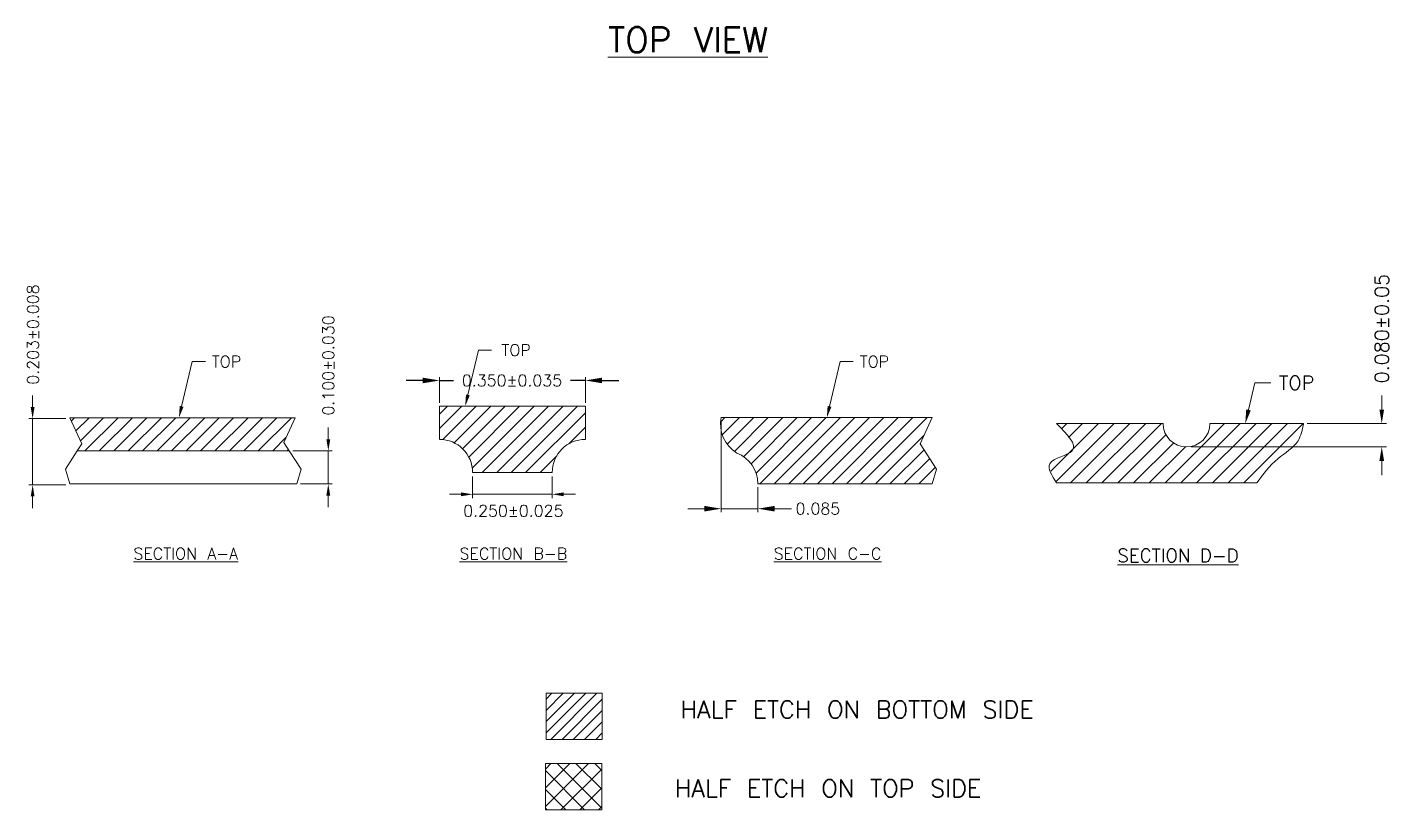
# Model space of a CAD drawing. Header units: millimetres. Extents: x -4 to 4.3, y -8 to 3.8.
# Drawn here: x -3.82 to 4.33, y -8.02 to -3.33 of the extents above; entities that cross this region are included whole.
import ezdxf
from ezdxf.enums import TextEntityAlignment as Align

# ---------------------------------------------------------------- set-up
doc = ezdxf.new("R2010")
doc.units = ezdxf.units.MM
doc.layers.get('Defpoints').update_dxf_attribs({"lineweight": 18})
doc.layers.add('1', color=7, linetype='Continuous', lineweight=18)
doc.layers.add('ETCH', color=4, linetype='Continuous', lineweight=15)
doc.layers.add('HALF ETCH ON TOP SIDE', color=6, linetype='Continuous')
doc.layers.add('标注', color=4, linetype='Continuous')
doc.styles.add('SIMPLEX', font='simplex.shx', dxfattribs={"bigfont": 'gbcbig.shx'})
doc.styles.get("Standard").update_dxf_attribs({"font": 'txt', "bigfont": 'gbcbig.shx'})
doc.dimstyles.get("Standard").update_dxf_attribs({"dimscale": 0.12, "dimtxt": 1, "dimasz": 1, "dimexe": 0.3, "dimexo": 0.3, "dimgap": 0.3, "dimtad": 0, "dimdec": 3, "dimzin": 0, "dimdsep": 46, "dimtxsty": 'SIMPLEX', "dimcen": 0.5, "dimdle": 2, "dimclrd": 256, "dimclre": 256, "dimclrt": 256, "dimadec": 0, "dimazin": 0, "dimtfac": 1, "dimtdec": 3, "dimtofl": 0, "dimtmove": 0, "dimatfit": 0, "dimfxl": 1, "dimtolj": 1, "dimtzin": 0, "dimarcsym": 0})
doc.dimstyles.new('tapp', dxfattribs={"dimtxt": 1.15, "dimasz": 1.75, "dimexe": 0.5, "dimexo": 0.5, "dimgap": 0.2, "dimtad": 0, "dimdec": 3, "dimzin": 0, "dimdsep": 46, "dimtxsty": 'SIMPLEX', "dimcen": 0, "dimdle": 3.5, "dimclrd": 256, "dimclre": 256, "dimclrt": 256, "dimazin": 0, "dimtfac": 0.6, "dimtdec": 3, "dimtofl": 0, "dimtmove": 0, "dimatfit": 3, "dimfxl": 1, "dimtolj": 1, "dimtzin": 0, "dimarcsym": 0})
pattern_1 = [(45, (-2071.984885, -803.957894), (-0.0432174826, 0.0432174826), [])]

# ---------------------------------------------------------------- blocks, each defined once
blk = doc.blocks.new('*D0')
at = {"layer": 'Defpoints', "color": 0, "transparency": 16777216}
for p in [(2316.3314, 724.7848), (2316.5511, 724.3881), (2316.5511, 724.24)]:
    blk.add_point(p, dxfattribs=at)
at = {"layer": '标注', "lineweight": 5, "transparency": 16777216}
for p, q in [((2316.3314, 724.7648), (2316.3314, 724.22)), ((2316.5511, 724.3681), (2316.5511, 724.22)), ((2316.2314, 724.24), (2316.1314, 724.24)), ((2316.3314, 724.24), (2316.5511, 724.24)), ((2316.6511, 724.24), (2316.7511, 724.24))]:
    blk.add_line(p, q, dxfattribs=at)
at = {"layer": '标注', "transparency": 16777216}
for points in [[(2316.2314, 724.2233), (2316.2314, 724.2567), (2316.3314, 724.24)], [(2316.6511, 724.2567), (2316.6511, 724.2233), (2316.5511, 724.24)]]:
    blk.add_solid(points, dxfattribs=at)
at = {"layer": '标注', "lineweight": 13, "transparency": 16777216, "insert": (2316.9097, 724.24), "char_height": 0.0693, "attachment_point": 5, "style": 'SIMPLEX'}
blk.add_mtext('\\A1;0.085', dxfattribs=at)
blk = doc.blocks.new('*D1')
at = {"layer": 'Defpoints', "color": 0, "transparency": 16777216}
for p in [(2315.519, 725.0073), (2314.6463, 724.8534), (2315.519, 724.8534)]:
    blk.add_point(p, dxfattribs=at)
at = {"layer": '标注', "linetype": 'Continuous', "lineweight": 5, "transparency": 16777216}
for p, q in [((2314.6463, 724.8734), (2314.6463, 725.0273)), ((2315.519, 724.8734), (2315.519, 725.0273))]:
    blk.add_line(p, q, dxfattribs=at)
at = {"layer": '标注', "linetype": 'Continuous', "lineweight": -2, "transparency": 16777216}
for p, q in [((2314.5463, 725.0073), (2314.4463, 725.0073)), ((2314.6463, 725.0073), (2314.7299, 725.0073)), ((2315.519, 725.0073), (2315.4305, 725.0073)), ((2315.619, 725.0073), (2315.719, 725.0073))]:
    blk.add_line(p, q, dxfattribs=at)
at = {"layer": '标注', "transparency": 16777216}
for points in [[(2314.5463, 724.9907), (2314.5463, 725.024), (2314.6463, 725.0073)], [(2315.619, 725.024), (2315.619, 724.9907), (2315.519, 725.0073)]]:
    blk.add_solid(points, dxfattribs=at)
at = {"layer": '标注', "lineweight": 5, "transparency": 16777216, "insert": (2315.0802, 725.0073), "char_height": 0.0693, "attachment_point": 5}
blk.add_mtext('\\A1;0.350%%p0.035', dxfattribs=at)

msp = doc.modelspace()

# ---------------------------------------------------------------- hatches: boundary and pattern name
at = {"layer": 'ETCH', "lineweight": 13}
h = msp.add_hatch(dxfattribs=at)
h.set_pattern_fill('ANSI31', color=256, scale=0.01925)
h.set_pattern_definition(pattern_1)
h.paths.add_polyline_path([(-1.3531, -5.6014), (-1.3531, -5.7997, -0.414214), (-1.1547, -5.9981), (-0.6787, -5.9981, -0.414214), (-0.4804, -5.7997), (-0.4804, -5.6014)])
h = msp.add_hatch(dxfattribs=at)
h.set_pattern_fill('ANSI31', color=256, scale=0.01925)
h.set_pattern_definition(pattern_1)
h.paths.add_polyline_path([(-2.2164, -5.6702), (-3.5649, -5.6702), (-3.4924, -5.8269), (-3.5194, -5.8685), (-2.2525, -5.8685), (-2.285, -5.8185)])
h = msp.add_hatch(dxfattribs=at)
h.set_pattern_fill('ANSI31', color=256, scale=0.01925)
h.set_pattern_definition(pattern_1)
h.paths.add_polyline_path([(1.5949, -5.67), (0.3315, -5.67, 0.314439), (0.4256, -5.8819, -0.308764), (0.5517, -6.0666), (1.5947, -6.0666), (1.6207, -5.9782), (1.5224, -5.8267)])
h = msp.add_hatch(dxfattribs=at)
h.set_pattern_fill('ANSI31', color=4, scale=0.021)
h.set_pattern_definition([(45, (-1655.572844, -946.487775), (-0.0471463446, 0.0471463446), [])])
edge = h.paths.add_edge_path()
edge.add_spline(control_points=[(2.3387, -6.061), (2.3056, -5.9995), (2.2463, -5.8893), (2.4787, -5.8513), (2.3882, -5.757), (2.3387, -5.7054)], knot_values=[0, 0, 0, 0, 0.230657, 0.413512, 0.634042, 0.634042, 0.634042, 0.634042], degree=3, periodic=0)
edge.add_line((2.3387, -5.7054), (2.9753, -5.7054))
edge.add_arc((3.1153, -5.7054), 0.14, 180, 360)
edge.add_line((3.2553, -5.7054), (3.8153, -5.7054))
edge.add_arc((8.2458, -9.482), 5.8217, 139.55528, 144.01082)
edge.add_line((3.5353, -6.061), (2.3387, -6.061))
edge = h.paths.add_edge_path(flags=16)
edge.add_line((3.7927, -5.7217), (3.809, -5.7054))
h = msp.add_hatch(dxfattribs=at)
h.set_pattern_fill('ANSI31', color=4, scale=0.015, style=0)
h.set_pattern_definition([(45, (-928.13623, -363.361313), (-0.0336759605, 0.0336759605), [])])
h.paths.add_polyline_path([(-0.3791, -7.3191), (-0.7154, -7.3191), (-0.7154, -7.5957), (-0.3791, -7.5957)])
at = {"layer": 'HALF ETCH ON TOP SIDE', "lineweight": 13}
h = msp.add_hatch(dxfattribs=at)
h.set_pattern_fill('ANSI37', color=6, scale=0.025, style=0)
h.set_pattern_definition([(45, (-928.83337, -363.62015), (-0.056126601, 0.056126601), []), (135, (-928.83337, -363.62015), (-0.056126601, -0.056126601), [])])
h.paths.add_polyline_path([(-0.3828, -7.74), (-0.719, -7.74), (-0.719, -8.0166), (-0.3828, -8.0166)])

# ---------------------------------------------------------------- linework, layer by layer
at = {"lineweight": 13, "ltscale": 0.1}
for p, q in [((2.3387, -5.7054, -0.0291), (2.9753, -5.7054, -0.0291)), ((3.2553, -5.7054, -0.0291), (3.8153, -5.7054, -0.0291)), ((2.3387, -6.061, -0.0291), (3.5353, -6.061, -0.0291))]:
    msp.add_line(p, q, dxfattribs=at)
msp.add_arc((3.1153, -5.7054, -0.0291), 0.14, 180, 0, dxfattribs=at)
msp.add_open_spline([(3.8153, -5.7054, -0.0291), (3.8079, -5.742, -0.0291), (3.7896, -5.8335, -0.0291), (3.6439, -5.9145, -0.0291), (3.5737, -6.009, -0.0291), (3.5356, -6.0604, -0.0291)], degree=3, knots=[0, 0, 0, 0, 0.1079231, 0.2692956, 0.461525, 0.461525, 0.461525, 0.461525], dxfattribs=at)
at = {"layer": '1', "lineweight": 0, "ltscale": 0.1}
msp.add_open_spline([(2.3387, -5.7054, -0.0291), (2.401, -5.7685, -0.0291), (2.5148, -5.8838, -0.0291), (2.2467, -5.9186, -0.0291), (2.3105, -6.0174, -0.0291), (2.3387, -6.061, -0.0291)], degree=3, knots=[0, 0, 0, 0, 0.1874504, 0.3428772, 0.4654447, 0.4654447, 0.4654447, 0.4654447], dxfattribs=at)
at = {"layer": '标注', "lineweight": 13}
for p, q in [((-1.1832, -5.534, -0.0008), (-1.1196, -5.266, -0.0008)), ((-1.1196, -5.266, -0.0008), (-1.041, -5.266, -0.0008)), ((-2.8956, -5.6027, -0.0008), (-2.8319, -5.3348, -0.0008)), ((-2.8319, -5.3348, -0.0008), (-2.7533, -5.3348, -0.0008)), ((0.98, -5.6025, -0.0008), (1.0437, -5.3346, -0.0008)), ((1.0437, -5.3346, -0.0008), (1.1223, -5.3346, -0.0008)), ((-3.7868, -5.6068, 0.0103), (-3.7868, -5.5375, 0.0103)), ((3.4864, -5.6237, -0.0291), (3.5249, -5.4613, -0.0291)), ((3.5249, -5.4613, -0.0291), (3.6202, -5.4613, -0.0291)), ((4.2833, -5.6214, -0.0291), (4.2833, -5.5374, -0.0291)), ((-3.5876, -5.6761, 0.0103), (-3.8099, -5.6761, 0.0103)), ((-3.7868, -6.0724, 0.0103), (-3.7868, -5.6761, 0.0103)), ((-2.0182, -5.7992, 0.0103), (-2.0182, -5.7299, 0.0103)), ((3.837, -5.7054, -0.0291), (4.3113, -5.7054, -0.0291)), ((3.1433, -5.8454, -0.0291), (4.3113, -5.8454, -0.0291)), ((-2.2294, -5.8685, 0.0103), (-1.9951, -5.8685, 0.0103)), ((-2.0182, -6.0669, 0.0103), (-2.0182, -5.8685, 0.0103)), ((4.2833, -5.9294, -0.0291), (4.2833, -6.0134, -0.0291)), ((-1.1547, -6.0212, 0.0103), (-1.1547, -6.1519, 0.0103)), ((-0.6787, -6.0212, 0.0103), (-0.6787, -6.1519, 0.0103)), ((-3.5876, -6.0724, 0.0103), (-3.8099, -6.0724, 0.0103)), ((-2.1839, -6.0669, 0.0103), (-1.9951, -6.0669, 0.0103)), ((-3.7868, -6.1417, 0.0103), (-3.7868, -6.211, 0.0103)), ((-2.0182, -6.1362, 0.0103), (-2.0182, -6.2055, 0.0103)), ((-1.224, -6.1288, 0.0103), (-1.2933, -6.1288, 0.0103)), ((-1.1547, -6.1288, 0.0103), (-0.6787, -6.1288, 0.0103)), ((-0.6094, -6.1288, 0.0103), (-0.5401, -6.1288, 0.0103))]:
    msp.add_line(p, q, dxfattribs=at)
at = {"layer": '标注', "color": 7, "lineweight": 13}
for p, q in [((-1.3531, -5.7997, -0.0008), (-1.3531, -5.6014, -0.0008)), ((-0.4804, -5.6014, -0.0008), (-1.3531, -5.6014, -0.0008)), ((-0.4804, -5.7997, -0.0008), (-0.4804, -5.6014, -0.0008)), ((-3.5649, -5.6702, -0.0008), (-2.2164, -5.6702, -0.0008)), ((-3.5649, -5.6702, -0.0008), (-3.4924, -5.8269, -0.0008)), ((-2.2164, -5.6702, -0.0008), (-2.285, -5.8185, -0.0008)), ((0.332, -5.67, -0.0008), (1.5949, -5.67, -0.0008)), ((1.5949, -5.67, -0.0008), (1.5224, -5.8267, -0.0008)), ((-3.4924, -5.8269, -0.0008), (-3.5194, -5.8685, -0.0008)), ((-2.285, -5.8185, -0.0008), (-2.2525, -5.8685, -0.0008)), ((1.5224, -5.8267, -0.0008), (1.6207, -5.9782, -0.0008)), ((-3.5194, -5.8685, -0.0008), (-3.5907, -5.9785, -0.0008)), ((-2.2525, -5.8685, -0.0008), (-3.5194, -5.8685, -0.0008)), ((-2.2525, -5.8685, -0.0008), (-2.1811, -5.9785, -0.0008)), ((-3.5907, -5.9785, -0.0008), (-3.5647, -6.0669, -0.0008)), ((-2.1811, -5.9785, -0.0008), (-2.2072, -6.0669, -0.0008)), ((-1.1547, -5.9981, -0.0008), (-0.6787, -5.9981, -0.0008)), ((1.6207, -5.9782, -0.0008), (1.5947, -6.0666, -0.0008)), ((-3.5647, -6.0669, -0.0008), (-2.207, -6.0669, -0.0008)), ((1.5949, -6.0666, -0.0008), (0.5517, -6.0666, -0.0008)), ((-0.7154, -7.3191, -0.0291), (-0.7154, -7.5957, -0.0291)), ((-0.3791, -7.3191, -0.0291), (-0.7154, -7.3191, -0.0291)), ((-0.3791, -7.5957, -0.0291), (-0.3791, -7.3191, -0.0291)), ((-0.7154, -7.5957, -0.0291), (-0.3791, -7.5957, -0.0291)), ((-0.719, -7.74, -0.0291), (-0.719, -8.0166, -0.0291)), ((-0.3828, -7.74, -0.0291), (-0.719, -7.74, -0.0291)), ((-0.3828, -8.0166, -0.0291), (-0.3828, -7.74, -0.0291)), ((-0.719, -8.0166, -0.0291), (-0.3828, -8.0166, -0.0291))]:
    msp.add_line(p, q, dxfattribs=at)
for centre, radius, start, end in [((0.5304, -5.7085, -0.0008), 0.2026, 168.33, 238.85486), ((-1.3531, -5.9981, -0.0008), 0.1983, 0, 90), ((-0.4804, -5.9981, -0.0008), 0.1983, 90, 180), ((0.3534, -6.0666, -0.0008), 0.1983, 0, 68.6352)]:
    msp.add_arc(centre, radius, start, end, dxfattribs=at)
at = {"layer": '标注', "lineweight": 13}
for points in [[(-1.172, -5.5367, -0.0008), (-1.1993, -5.6014, -0.0008), (-1.1945, -5.5313, -0.0008)], [(-3.7984, -5.6068, 0.0103), (-3.7753, -5.6068, 0.0103), (-3.7868, -5.6761, 0.0103)], [(-2.8843, -5.6054, -0.0008), (-2.9116, -5.6702, -0.0008), (-2.9068, -5.6001, -0.0008)], [(0.9913, -5.6052, -0.0008), (0.964, -5.67, -0.0008), (0.9688, -5.5999, -0.0008)], [(3.5, -5.6269, -0.0291), (3.467, -5.7054, -0.0291), (3.4727, -5.6205, -0.0291)], [(4.2693, -5.6214, -0.0291), (4.2973, -5.6214, -0.0291), (4.2833, -5.7054, -0.0291)], [(-2.0298, -5.7992, 0.0103), (-2.0067, -5.7992, 0.0103), (-2.0182, -5.8685, 0.0103)], [(4.2693, -5.9294, -0.0291), (4.2973, -5.9294, -0.0291), (4.2833, -5.8454, -0.0291)], [(-3.7984, -6.1417, 0.0103), (-3.7753, -6.1417, 0.0103), (-3.7868, -6.0724, 0.0103)], [(-2.0298, -6.1362, 0.0103), (-2.0067, -6.1362, 0.0103), (-2.0182, -6.0669, 0.0103)], [(-1.224, -6.1172, 0.0103), (-1.224, -6.1403, 0.0103), (-1.1547, -6.1288, 0.0103)], [(-0.6094, -6.1172, 0.0103), (-0.6094, -6.1403, 0.0103), (-0.6787, -6.1288, 0.0103)]]:
    msp.add_solid(points, dxfattribs=at)

# ---------------------------------------------------------------- texts
for s, p in [('HALF ETCH ON BOTTOM SIDE', (2.2009, -7.4163, -0.0291)), ('HALF ETCH ON TOP SIDE', (1.8876, -7.8882, -0.0684))]:
    msp.add_text(s, height=0.105, dxfattribs=at).set_placement(p, align=Align.MIDDLE_RIGHT)
at = {"layer": '标注', "lineweight": 13, "attachment_point": 5}
for s, insert, char_height in [('{\\LTOP VIEW}', (0.1329, -3.4086, 0.046), 0.15), ('\\A1;TOP', (-0.8946, -5.266, -0.0008), 0.0693), ('\\A1;TOP', (-2.627, -5.3348, -0.0008), 0.0693), ('\\A1;TOP', (1.2486, -5.3346, -0.0008), 0.0693), ('\\A1;TOP', (3.7734, -5.4613, -0.0291), 0.084), ('\\A1;0.250%%P0.025', (-0.9112, -6.2279, 0.0103), 0.0693), ('\\A1;{\\LSECTION A-A}', (-2.8706, -6.4837, 0.0103), 0.0693), ('\\A1;{\\LSECTION B-B}', (-0.9112, -6.4837, 0.0103), 0.0693), ('\\A1;{\\LSECTION C-C}', (0.9683, -6.4837, 0.0103), 0.0693)]:
    msp.add_mtext(s, dxfattribs=dict(at, insert=insert, char_height=char_height))
at = {"layer": '标注', "lineweight": 13, "insert": (-3.7844, -5.1728, 0.0103), "char_height": 0.0693, "attachment_point": 5, "rotation": 90}
msp.add_mtext('\\A1;0.203%%p0.008', dxfattribs=at)
at = {"layer": '标注', "color": 4, "lineweight": 13, "insert": (4.2833, -5.1372, -0.0291), "char_height": 0.084, "attachment_point": 5, "rotation": 90, "style": 'SIMPLEX'}
msp.add_mtext('\\A1;\\Fsimplex.shx|c1;\\C256;0.080±0.05', dxfattribs=at)
at = {"layer": '标注', "lineweight": 13, "insert": (3.0646, -6.4949, -0.0349), "char_height": 0.079834, "attachment_point": 5, "style": 'SIMPLEX'}
msp.add_mtext('{\\LSECTION D-D}', dxfattribs=at)

# ---------------------------------------------------------------- dimensions: what is measured, and where the dimension line sits
at = {"layer": '标注', "lineweight": 5}
dim = msp.add_linear_dim(base=(-0.4804, -5.4474, -0.0291), p1=(-1.3531, -5.6014, -0.0008), p2=(-0.4804, -5.6014, -0.0008), dimstyle='tapp', override={"dimtxt": 0.0693, "dimasz": 0.1, "dimexe": 0.02, "dimexo": 0.02, "dimgap": 0.05, "dimlfac": 0.400916, "dimtxsty": 'Standard', "dimtol": 1, "dimlim": 0, "dimtp": 0.035, "dimtm": 0.035, "dimtfac": 1, "dimtofl": 1, "dimlwe": 5}, dxfattribs=at)
dim.commit()
dim.dimension.update_dxf_attribs({"geometry": '*D1', "text_midpoint": (-0.9192, -5.4474, -0.0291), "dimtype": 128, "insert": (-2315.9994, -730.4548, -0.0291)})
at = {"layer": '标注', "lineweight": 13}
dim = msp.add_linear_dim(base=(0.5517, -6.2148, -0.0173), p1=(0.332, -5.67, -0.0008), p2=(0.5517, -6.0666, -0.0008), text='0.085', dimstyle='Standard', override={"dimscale": 1, "dimtxt": 0.0693, "dimasz": 0.1, "dimexe": 0.02, "dimexo": 0.02, "dimgap": 0.02, "dimtxsty": 'SIMPLEX', "dimtofl": 1, "dimlwd": 5, "dimlwe": 5, "dimarcsym": 2}, dxfattribs=at)
dim.commit()
dim.dimension.update_dxf_attribs({"geometry": '*D0', "text_midpoint": (0.9103, -6.2148, -0.0173), "insert": (-2315.9994, -730.4548, -0.0173)})

# ---------------------------------------------------------------- next in the draw order: texts
at = {"layer": '标注', "lineweight": 5, "insert": (-2.0182, -5.3577, 0.0103), "char_height": 0.0693, "attachment_point": 5, "rotation": 90, "bg_fill": 2}
msp.add_mtext('{\\Ftxt,gbcbig.shx;0.100±\\A1;0.030', dxfattribs=at)

doc.saveas('drawing.dxf')
